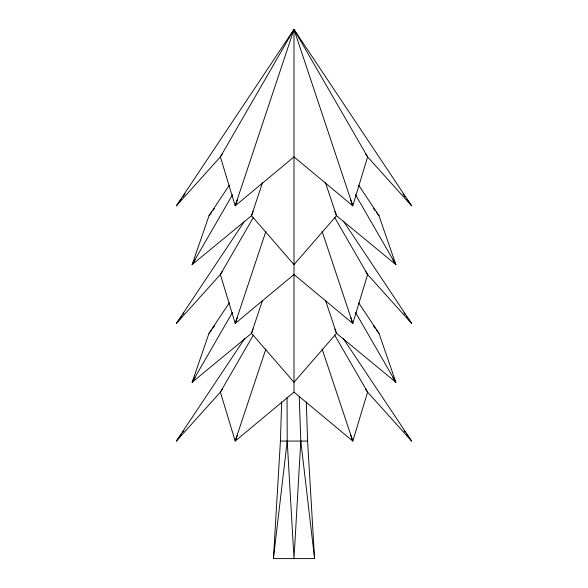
<?xml version="1.0" encoding="UTF-8"?>
<svg xmlns="http://www.w3.org/2000/svg" width="588" height="588" viewBox="0 0 588 588"><rect width="100%" height="100%" fill="white"/><g stroke="black" fill="none" stroke-linecap="round" stroke-linejoin="round"><path stroke-width="0.88" d="M306.333 401.861L307.583 441.066L314.58 558.6L273.42 558.6L280.417 441.066L281.667 401.861M299.211 396.385L300.791 441.066L294 558.6L287.209 441.066L287.054 397.297M273.42 558.6L287.209 441.066M237.383 199.81L235.193 205.829L294 156.893L352.807 205.829L367.61 156.893L294 29.4L235.193 205.829L220.39 156.893L294 29.4L411.622 205.829L367.61 156.893L365.604 153.828M262.491 182.75L251.502 215.708L192.136 264.637L209.005 215.708L229.364 185.169M265.901 231.319L235.193 323.444L220.39 274.515L253.31 217.501M262.491 300.365L251.502 333.322L192.136 382.259L209.005 333.322L229.364 302.783M265.901 348.941L235.193 441.066L220.39 392.13L253.31 335.116M237.383 317.424L235.193 323.444L294 274.515L352.807 323.444L367.61 274.515L334.69 217.501M237.383 435.046L235.193 441.066L294 392.13L294 29.4L176.378 205.829L220.39 156.893L222.396 153.828M253.112 211.43L251.502 215.708L294 264.637L336.498 215.708L325.509 182.75M253.112 329.052L251.502 333.322L294 382.259L336.498 333.322L325.509 300.365M232.517 194.701L192.136 264.637L195.062 259.992M232.517 312.324L192.136 382.259L195.062 377.614M222.396 271.443L220.39 274.515L176.378 323.444L244.608 221.103M222.396 389.065L220.39 392.13L176.378 441.066L244.608 338.725M176.378 205.829L181.236 199.148M182.853 196.929L185.014 193.959M176.378 323.444L181.236 316.77M182.853 314.543L183.934 313.059M176.378 441.066L181.236 434.385M182.853 432.165L183.934 430.681M209.005 215.708L211.761 212.04M212.863 210.577L214.524 208.38M209.005 333.322L211.761 329.662M212.863 328.2L214.524 326.002M280.417 441.066L307.583 441.066M294 392.13L352.807 441.066L367.61 392.13L334.69 335.116M343.392 221.103L411.622 323.444L367.61 274.515L365.604 271.443M343.392 338.725L411.622 441.066L367.61 392.13L365.604 389.065M373.476 208.38L375.137 210.577M376.239 212.04L378.995 215.708L395.864 264.637L336.498 215.708L334.888 211.43M373.476 326.002L375.137 328.2M376.239 329.662L378.995 333.322L395.864 382.259L336.498 333.322L334.888 329.052M402.986 193.959L405.147 196.929M406.764 199.148L411.622 205.829M404.066 313.059L405.147 314.543M406.764 316.77L411.622 323.444M404.066 430.681L405.147 432.165M406.764 434.385L411.622 441.066M358.636 185.169L378.995 215.708M358.636 302.783L378.995 333.322M392.938 259.992L395.864 264.637L355.483 194.701M392.938 377.614L395.864 382.259L355.483 312.324M350.617 199.81L352.807 205.829L294 29.4M350.617 317.424L352.807 323.444L322.099 231.319M350.617 435.046L352.807 441.066L322.099 348.941M300.791 441.066L314.58 558.6"/></g></svg>
